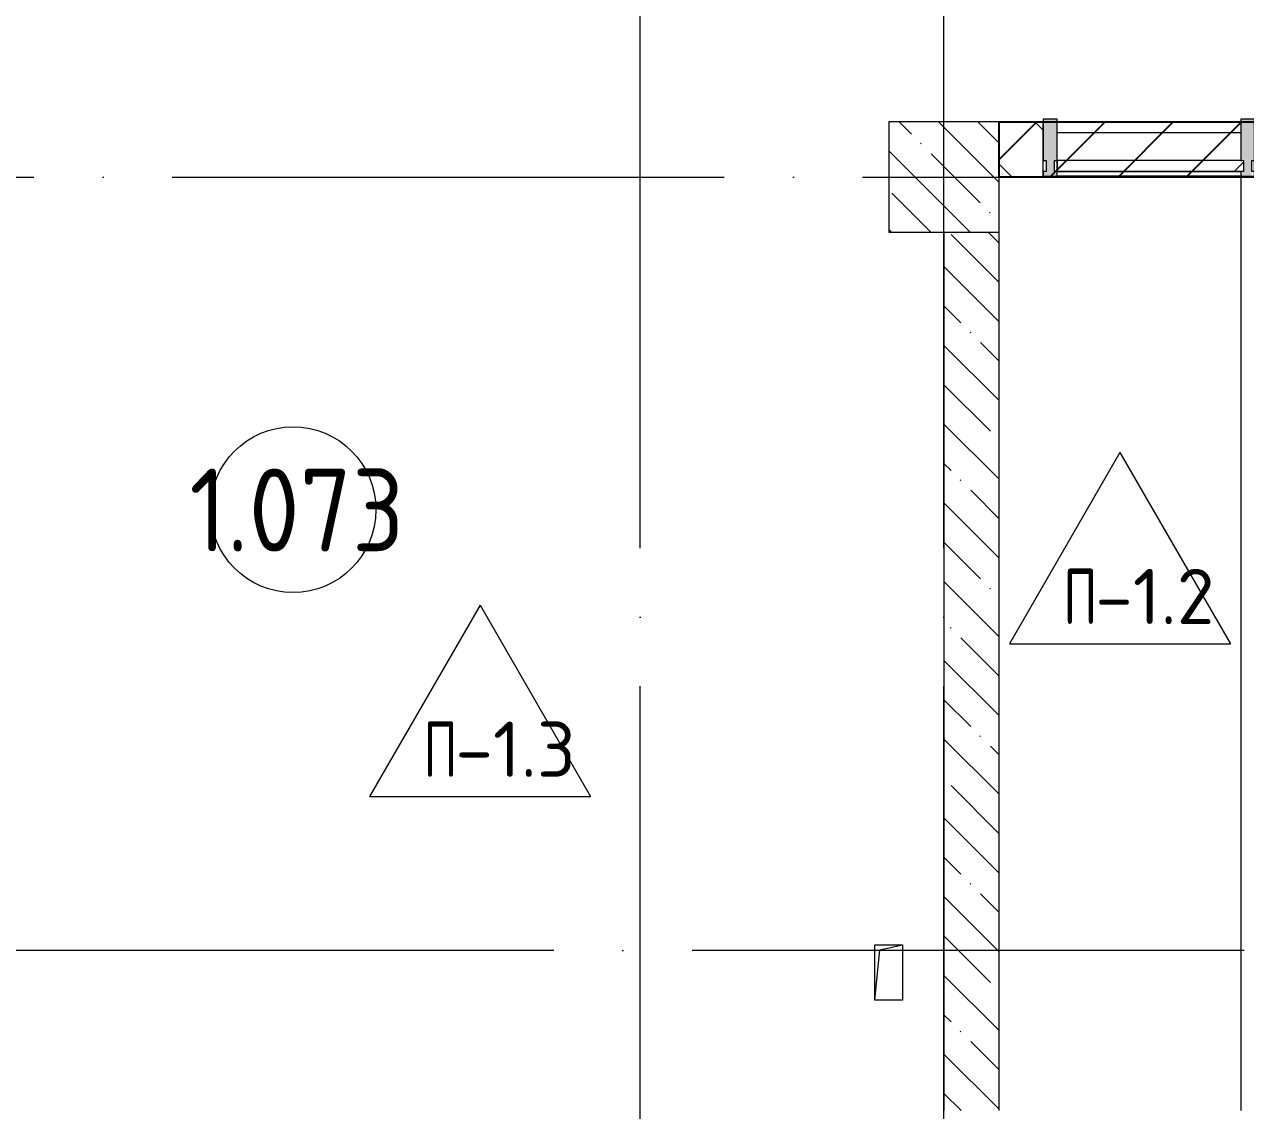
# Model space of a CAD drawing. Header units: millimetres. Extents: x -68946 to 690821, y -552984 to 293768.
# Drawn here: x 134208 to 138630, y 12545 to 16477 of the extents above; entities that cross this region are included whole.
import ezdxf

# ---------------------------------------------------------------- set-up
doc = ezdxf.new("R2010")
doc.units = ezdxf.units.MM
doc.linetypes.add('ADSK_Линия сетки', pattern=[2500, 2000, -250, 0, -250])
for name, color, linetype, lineweight in [('0) блоки', 250, 'Continuous', 25), ('A-AREA-____-IDEN', 250, 'Continuous', 9), ('A-DETL-GENF-OTLN', 250, 'Continuous', 5), ('A-FLOR-____-IDEN', 250, 'Continuous', 9), ('A-FLOR-____-OTLN', 250, 'Continuous', 9), ('A-GENM-____-OTLN', 250, 'Continuous', 9), ('A-GLAZ-____-MCUT', 250, 'Continuous', 9), ('A-GLAZ-____-OTLN', 250, 'Continuous', 5), ('A-GLAZ-CWMG-MCUT', 250, 'Continuous', 9), ('A-GLAZ-CWMG-OTLN', 250, 'Continuous', 5), ('A-WALL-____-MCUT', 250, 'Continuous', 13), ('A-WALL-____-PATT', 250, 'Continuous', 13), ('S-COLS-____-MCUT', 250, 'Continuous', 25), ('S-COLS-____-OTLN', 250, 'Continuous', 9), ('S-GRID-____-OTLN', 250, 'Continuous', 9)]:
    doc.layers.add(name, color=color, linetype=linetype, lineweight=lineweight)
doc.styles.add('ISOCPEUR_1', font='isocpeur.ttf', dxfattribs={"width": 0.9, "height": 250})
doc.styles.add('ISOCPEUR_2', font='isocpeur.ttf', dxfattribs={"height": 160})

# ---------------------------------------------------------------- blocks, each defined once
blk = doc.blocks.new('BSC_Колонна _Прямоугольная - 400x400-V68-АР1_Маркировочный план 1 этажа С2и3')
at = {"layer": 'S-COLS-____-OTLN', "lineweight": 5}
h = blk.add_hatch(dxfattribs=at)
h.set_pattern_fill('FP_104', color=256, style=0, pattern_type=2)
h.set_pattern_definition([(135, (-125249.98, -15925), (-142.56192, -142.56192), []), (135, (-125107.42, -15925), (-142.56192, -142.56192), [252.016, -50.403, 3.353, -47.05])])
h.paths.add_polyline_path([(-176.2, -200), (200, -200), (200, 200), (-200, 200), (-200, -200)])
at = {"layer": 'S-COLS-____-MCUT', "lineweight": 5}
for p, q in [((200, 200), (-200, 200)), ((-200, 200), (-200, -200)), ((200, -200), (200, 200)), ((-200, -200), (200, -200))]:
    blk.add_line(p, q, dxfattribs=at)
blk = doc.blocks.new('_Wn_-As_OpeningMEP_floor__Rectangular - _Wn_-As_OpeningMEP_floor__Rectangular-34847230-АР1_Маркировочный план 1 этажа С2и3')
at = {"layer": 'A-DETL-GENF-OTLN', "lineweight": 5}
for p, q in [((-32.3, 132.3), (50, 150)), ((-50, -50), (-32.3, 132.3))]:
    blk.add_line(p, q, dxfattribs=at)
blk = doc.blocks.new('PNS_Панель прямоугольная2 - Нр_Стекло - 40мм-37173731-АР1_Маркировочный план 1 этажа С2и3')
at = {"layer": 'A-GLAZ-____-OTLN'}
h = blk.add_hatch(dxfattribs=at)
h.set_pattern_fill('FP_152', color=256, style=0, pattern_type=2)
h.set_pattern_definition([(225, (126097.5, 15845), (282.8427, -282.8427), [200, -600]), (225, (126297.5, 15945), (282.8427, -282.8427), [600, -200]), (225, (125897.5, 16045), (282.8427, -282.8427), [200, -600])])
h.paths.add_polyline_path([(-293.5, 0), (-337.5, 0), (-337.5, -40), (337.5, -40), (337.5, 0), (-264.5, 0)])
at = {"layer": 'A-GLAZ-____-MCUT', "lineweight": 5}
for p, q in [((337.5, 0), (-327.5, 0)), ((337.5, -40), (337.5, 0)), ((-327.5, -40), (337.5, -40))]:
    blk.add_line(p, q, dxfattribs=at)
at = {"layer": 'A-GLAZ-____-OTLN'}
blk.add_line((-337.5, 0), (337.5, 0), dxfattribs=at)
blk = doc.blocks.new('PNS_Панель прямоугольная2 - Нр_Стекло - 40мм-37172909-АР1_Маркировочный план 1 этажа С2и3')
at = {"layer": 'A-GLAZ-____-MCUT', "lineweight": 5}
blk.add_line((-5, 0), (-5, -40), dxfattribs=at)
at = {"layer": 'A-GLAZ-____-OTLN'}
blk.add_line((-5, 0), (5, 0), dxfattribs=at)
blk = doc.blocks.new('Прямоугольный импост - Импост структурный с накладкой - 190мм-37087416-АР1_Маркировочный план 1 этажа С2и3')
at = {"layer": 'A-GLAZ-CWMG-OTLN'}
blk.add_hatch(color=50, dxfattribs=at).paths.add_polyline_path([(0, -17), (-15, -16.9), (-15, 40), (-25, 40), (-25, 190), (25, 190), (25, 40), (15, 40), (15, 0), (25, 0), (25, -17), (15, -17)])
at = {"layer": 'A-GLAZ-CWMG-MCUT', "lineweight": 5}
for p, q in [((-25, 40), (-25, 190)), ((-25, 190), (25, 190)), ((25, 190), (25, 40)), ((-15, 40), (-25, 40)), ((-25, -17), (-25, 0)), ((-25, 0), (-15, 0)), ((-15, 0), (-15, 40)), ((15, 40), (15, 0)), ((25, 40), (15, 40)), ((15, 0), (25, 0)), ((25, 0), (25, -17)), ((25, -17), (-25, -17))]:
    blk.add_line(p, q, dxfattribs=at)
blk = doc.blocks.new('Прямоугольный импост - Импост структурный с накладкой - 190мм-37155525-АР1_Маркировочный план 1 этажа С2и3')
at = {"layer": 'A-GLAZ-CWMG-OTLN'}
blk.add_hatch(color=50, dxfattribs=at).paths.add_polyline_path([(-50, -17), (-50, 0), (-40, 0), (-40, 40), (-50, 40), (-50, 190), (0, 190), (0, 40), (-10, 40), (-10, 0), (0, 0), (0, -17), (-40, -17)])
at = {"layer": 'A-GLAZ-CWMG-MCUT', "lineweight": 5}
for p, q in [((-50, 40), (-50, 190)), ((-50, 190), (0, 190)), ((0, 190), (0, 40)), ((-40, 40), (-50, 40)), ((-50, -17), (-50, 0)), ((-50, 0), (-40, 0)), ((-40, 0), (-40, 40)), ((-10, 40), (-10, 0)), ((0, 40), (-10, 40)), ((-10, 0), (0, 0)), ((0, 0), (0, -17)), ((0, -17), (-50, -17))]:
    blk.add_line(p, q, dxfattribs=at)
blk = doc.blocks.new('Прямоугольный импост - Импост структурный с накладкой - 160мм-37173650-АР1_Маркировочный план 1 этажа С2и3')
at = {"layer": 'A-GLAZ-CWMG-OTLN'}
for p, q in [((126325, 16085), (125660, 16085)), ((126325, 15928), (125660, 15928))]:
    blk.add_line(p, q, dxfattribs=at)
blk = doc.blocks.new('ASML_АР_Решетка вентиляционная встроенная - ГР-4_3380х5300-42053081-АР1_Маркировочный план 1 этажа С2и3')
at = {"layer": 'A-GENM-____-OTLN', "lineweight": 5}
for p, q in [((2650, -1690), (2650, 1690)), ((2625, -1690), (2650, -1690))]:
    blk.add_line(p, q, dxfattribs=at)
blk = doc.blocks.new('AAR_СКБ_Марка_Помещения_мал - Номер-28977439-АР1_Маркировочный план 1 этажа С2и3')
at = {"layer": 'A-AREA-____-IDEN'}
blk.add_circle((-0.028, 0), 3, dxfattribs=at)
blk = doc.blocks.new('AAR_СКБ_Марка_Перекрытия - Марка пола-17325028-АР1_Маркировочный план 1 этажа С2и3')
at = {"layer": 'A-FLOR-____-IDEN'}
for p, q in [((0, 6.932), (-4.002, 0)), ((0, 6.932), (4.002, 0)), ((-4.002, 0), (4.002, 0))]:
    blk.add_line(p, q, dxfattribs=at)

msp = doc.modelspace()

# ---------------------------------------------------------------- hatches: boundary and pattern name
at = {"layer": '0) блоки'}
h = msp.add_hatch(dxfattribs=at)
h.set_pattern_fill('ANSI31', color=6, scale=55)
h.paths.add_polyline_path([(137737.8919, 16124.9994), (138662.9138, 16124.9994), (138662.9138, 15924.9994), (137737.8919, 15924.9994)])
at = {"layer": 'A-WALL-____-PATT', "lineweight": 15, "true_color": 0x000000}
h = msp.add_hatch(dxfattribs=at)
h.set_pattern_fill('FP_2', color=18, style=0, pattern_type=2)
h.set_pattern_definition([(135, (12287.91, -0.0006), (-141.42136, -141.42136), [])])
h.paths.add_polyline_path([(137737.9138, 15924.9994), (137897.9138, 15925), (137897.9125, 16124.9994), (137737.9138, 16124.9994), (137737.9138, 16055.6428)])
h = msp.add_hatch(dxfattribs=at)
h.set_pattern_fill('FP_1', color=18, style=0, pattern_type=2)
h.set_pattern_definition([(135, (12287.91, -0.0006), (-142.5612, -142.5612), []), (135, (12430.48, -0.0006), (-142.5612, -142.5612), [252.016, -50.403, 3.353, -47.05])])
h.paths.add_polyline_path([(137737.9138, 12545), (137737.8919, 15724.9994), (137537.9138, 15724.9994), (137537.9138, 12545)])

# ---------------------------------------------------------------- linework, layer by layer
at = {"layer": '0) блоки'}
msp.add_lwpolyline([(137737.8919, 16124.9994), (138662.9138, 16124.9994), (138662.9138, 15924.9994), (137737.8919, 15924.9994)], close=True, dxfattribs=at)
at = {"layer": 'A-FLOR-____-OTLN', "color": 18, "lineweight": 5, "true_color": 0x000000}
for p, q in [((138612.9138, 15925), (137897.9138, 15925)), ((137287.8919, 12945), (137287.8919, 13145)), ((137287.8919, 13145), (137387.8919, 13145)), ((137387.8919, 13145), (137387.8919, 12945)), ((137387.8919, 12945), (137287.8919, 12945))]:
    msp.add_line(p, q, dxfattribs=at)
at = {"layer": 'A-WALL-____-MCUT', "color": 18, "lineweight": 15, "true_color": 0x000000}
for p, q in [((137897.9138, 16124.9994), (137737.9138, 16124.9994)), ((137897.9138, 15924.9994), (137897.9138, 16124.9994)), ((137737.9138, 15924.9994), (137897.9138, 15924.9994)), ((137537.9138, 15724.9994), (137537.9138, 12545)), ((137737.9138, 12545), (137737.9138, 15724.9994))]:
    msp.add_line(p, q, dxfattribs=at)
at = {"layer": 'S-GRID-____-OTLN', "color": 18, "linetype": 'ADSK_Линия сетки', "true_color": 0x000000}
for p, q in [((136437.9138, -2919.5356), (136437.9138, 61063.6538)), ((137537.9138, -2919.5356), (137537.9138, 61063.6538)), ((77240.3519, 15925), (168626.8279, 15925)), ((168626.8279, 13125), (111607.9138, 13125))]:
    msp.add_line(p, q, dxfattribs=at)

# ---------------------------------------------------------------- block references
at = {"layer": 'A-AREA-____-IDEN', "color": 18, "true_color": 0x000000, "xscale": 99.99999999999993, "yscale": 99.99999999999993, "zscale": 99.99999999999993}
msp.add_blockref('AAR_СКБ_Марка_Помещения_мал - Номер-28977439-АР1_Маркировочный план 1 этажа С2и3', (135183.5848, 14720.6325), dxfattribs=at)
at = {"layer": 'A-FLOR-____-IDEN', "color": 18, "true_color": 0x000000, "xscale": 99.99999999999993, "yscale": 99.99999999999993, "zscale": 99.99999999999993}
for p in [(138175.4138, 14235), (135858.1151, 13681.9456)]:
    msp.add_blockref('AAR_СКБ_Марка_Перекрытия - Марка пола-17325028-АР1_Маркировочный план 1 этажа С2и3', p, dxfattribs=at)
at = {"layer": 'A-GENM-____-OTLN', "color": 18, "lineweight": 5, "true_color": 0x000000, "rotation": 180}
msp.add_blockref('ASML_АР_Решетка вентиляционная встроенная - ГР-4_3380х5300-42053081-АР1_Маркировочный план 1 этажа С2и3', (141262.9138, 14235), dxfattribs=at)
at = {"layer": 'A-GLAZ-____-MCUT', "color": 18, "lineweight": 5, "true_color": 0x000000, "rotation": 180}
for name, p in [('PNS_Панель прямоугольная2 - Нр_Стекло - 40мм-37172909-АР1_Маркировочный план 1 этажа С2и3', (137942.9138, 15944.9994)), ('PNS_Панель прямоугольная2 - Нр_Стекло - 40мм-37173731-АР1_Маркировочный план 1 этажа С2и3', (138285.4138, 15944.9994))]:
    msp.add_blockref(name, p, dxfattribs=at)
at = {"layer": 'A-GLAZ-____-OTLN', "color": 18, "true_color": 0x000000}
msp.add_blockref('_Wn_-As_OpeningMEP_floor__Rectangular - _Wn_-As_OpeningMEP_floor__Rectangular-34847230-АР1_Маркировочный план 1 этажа С2и3', (137337.8919, 12995), dxfattribs=at)
at = {"layer": 'A-GLAZ-CWMG-OTLN', "color": 18, "true_color": 0x000000, "extrusion": (0, 0, -1)}
for name, p in [('Прямоугольный импост - Импост структурный с накладкой - 190мм-37155525-АР1_Маркировочный план 1 этажа С2и3', (-137897.9138, 15944.9994)), ('Прямоугольный импост - Импост структурный с накладкой - 190мм-37087416-АР1_Маркировочный план 1 этажа С2и3', (-138637.9138, 15944.9994))]:
    msp.add_blockref(name, p, dxfattribs=at)
at = {"layer": 'A-GLAZ-CWMG-OTLN', "color": 18, "true_color": 0x000000}
msp.add_blockref('Прямоугольный импост - Импост структурный с накладкой - 160мм-37173650-АР1_Маркировочный план 1 этажа С2и3', (12287.9138, -0.0006), dxfattribs=at)
at = {"layer": 'S-COLS-____-OTLN', "color": 18, "lineweight": 5, "true_color": 0x000000}
msp.add_blockref('BSC_Колонна _Прямоугольная - 400x400-V68-АР1_Маркировочный план 1 этажа С2и3', (137537.8919, 15924.9994), dxfattribs=at)

# ---------------------------------------------------------------- texts
at = {"layer": 'A-AREA-____-IDEN', "color": 18, "true_color": 0x000000, "insert": (134805.2456, 14869.2923), "char_height": 300, "width": 609.2825, "attachment_point": 1, "style": 'ISOCPEUR_1'}
msp.add_mtext('1.073', dxfattribs=at)
at = {"layer": 'A-FLOR-____-IDEN', "color": 18, "true_color": 0x000000, "char_height": 200, "attachment_point": 1, "style": 'ISOCPEUR_2'}
for s, insert, width in [('\\fISOCPEUR|b0|i0|c204|p34|;\\W.7;П', (137970.1789, 14506.3858), 140.295312), ('-1.2', (138085.9341, 14506.3858), 381.60325), ('\\fISOCPEUR|b0|i0|c204|p34|;\\W.7;П', (135652.8802, 13953.3314), 140.295312), ('-1.3', (135768.6354, 13953.3314), 381.60325)]:
    msp.add_mtext(s, dxfattribs=dict(at, insert=insert, width=width))

doc.saveas('drawing.dxf')
